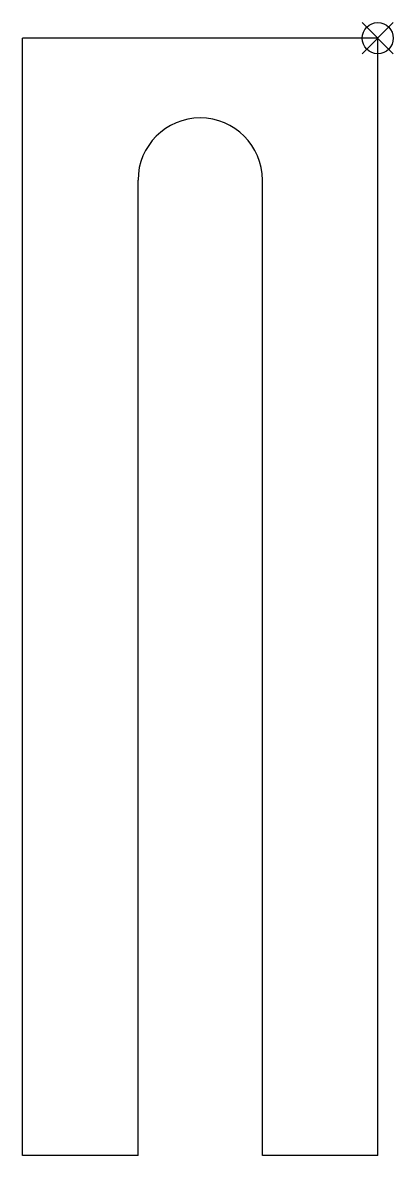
# Model space of a CAD drawing. Extents: x -115 to 117, y 907 to 1035.
# Drawn here: x 74.8 to 116.5, y 907 to 1034.7 of the extents above.
import ezdxf

# ---------------------------------------------------------------- set-up
doc = ezdxf.new("R2010")
doc.units = 0
doc.header["$MEASUREMENT"] = 0
doc.layers.get('0').update_dxf_attribs({"linetype": 'CONTINUOUS'})
doc.layers.add('$PARTREF_BOM', color=7, linetype='CONTINUOUS')
doc.styles.get("Standard").update_dxf_attribs({"font": 'txt.shx', "bigfont": 'chineset.shx'})

# ---------------------------------------------------------------- blocks, each defined once
blk = doc.blocks.new('PARTREF')
at = {"layer": '$PARTREF_BOM', "color": 2}
for p, q in [((-1.75, -1.75), (1.75, 1.75)), ((-1.75, 1.75), (1.75, -1.75))]:
    blk.add_line(p, q, dxfattribs=at)
blk.add_circle((0, 0), 1.75, dxfattribs=at)
at = {"layer": '$PARTREF_BOM', "color": 2, "flags": 1}
for tag, p in [('TAG5', (-16.09, -4.95)), ('TAG10', (-5.65, -5)), ('TAG15', (5.59, -4.74)), ('TAG14', (5.59, -8.74)), ('TAG4', (-16.09, -8.95)), ('TAG9', (-5.65, -9)), ('TAG3', (-16.09, -12.95)), ('TAG8', (-5.65, -13)), ('TAG13', (5.59, -12.74)), ('TAG2', (-16.09, -16.95)), ('TAG7', (-5.65, -17)), ('TAG12', (5.59, -16.74)), ('TAG1', (-16.09, -20.95)), ('TAG6', (-5.65, -21)), ('TAG11', (5.59, -20.74))]:
    blk.add_attdef(tag, p, '', height=2.5, dxfattribs=at)

msp = doc.modelspace()

# ---------------------------------------------------------------- linework, layer by layer
at = {"color": 7, "linetype": 'CONTINUOUS'}
for p, q in [((114.76, 1032.96), (74.76, 1032.96)), ((74.76, 906.96), (74.76, 1032.96)), ((114.76, 906.96), (114.76, 1032.96)), ((87.76, 906.96), (87.76, 1016.96)), ((101.76, 906.96), (101.76, 1016.96)), ((87.76, 906.96), (74.76, 906.96)), ((114.76, 906.96), (101.76, 906.96))]:
    msp.add_line(p, q, dxfattribs=at)
msp.add_arc((94.76, 1016.96), 7, 0, 180, dxfattribs=at)

# ---------------------------------------------------------------- block references
at = {"color": 7}
msp.add_blockref('PARTREF', (114.76, 1032.96), dxfattribs=at)

doc.saveas('drawing.dxf')
